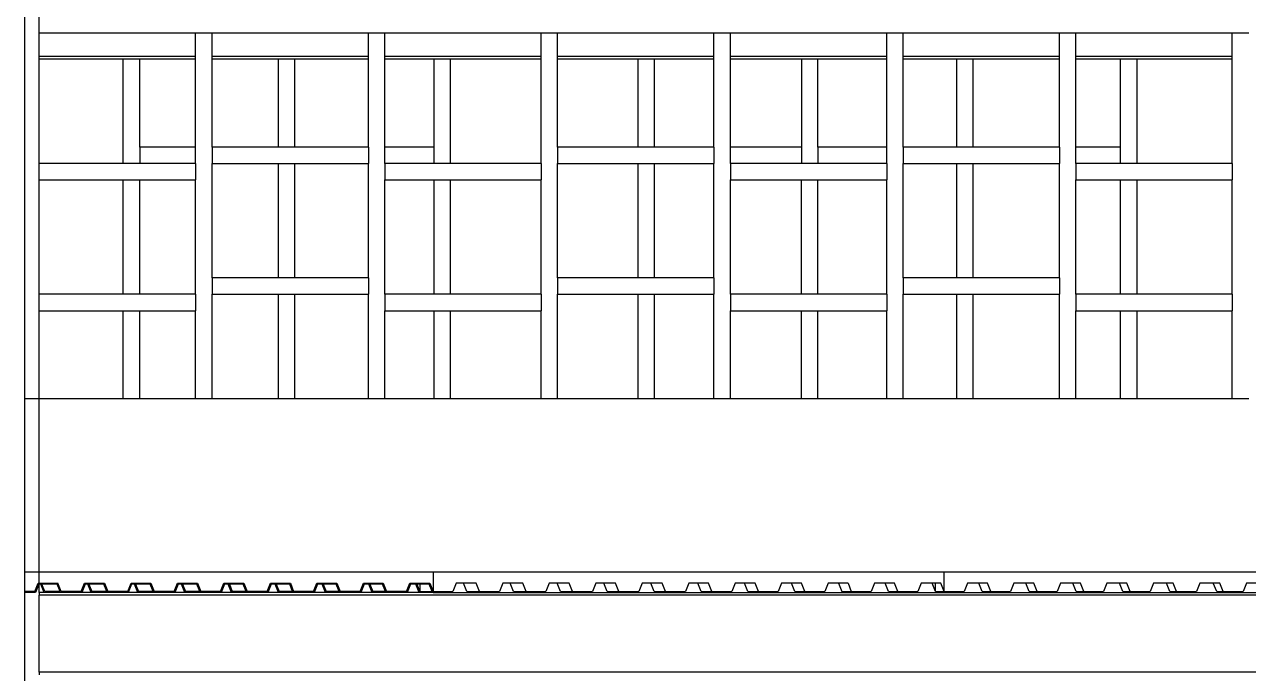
# Model space of a CAD drawing. Extents: x -60 to 60, y -13 to 16.
# Drawn here: x -12.43 to -5, y 5.35 to 9.29 of the extents above; entities that cross this region are included whole.
import ezdxf

# ---------------------------------------------------------------- set-up
doc = ezdxf.new("R2010")
doc.units = 0
doc.layers.get('0').update_dxf_attribs({"linetype": 'CONTINUOUS'})

msp = doc.modelspace()

# ---------------------------------------------------------------- linework, layer by layer
for p, q in [((-12.4336, 11.905), (-12.4336, 7.0164)), ((-12.3436, 9.2407), (-12.3436, 9.3407)), ((-12.3436, 9.0967), (-12.3436, 9.2407)), ((-12.3436, 9.2407), (-11.3936, 9.2407)), ((-11.3936, 9.2407), (-11.2936, 9.2407)), ((-11.3936, 9.0967), (-11.3936, 9.2407)), ((-11.2936, 9.0967), (-11.2936, 9.2407)), ((-11.2936, 9.2407), (-10.3436, 9.2407)), ((-10.3436, 9.2407), (-10.2436, 9.2407)), ((-10.3436, 9.0967), (-10.3436, 9.2407)), ((-10.2436, 9.0967), (-10.2436, 9.2407)), ((-10.2436, 9.2407), (-9.2936, 9.2407)), ((-9.2936, 9.2407), (-9.1936, 9.2407)), ((-9.2936, 9.0967), (-9.2936, 9.2407)), ((-9.1936, 9.0967), (-9.1936, 9.2407)), ((-9.1936, 9.2407), (-8.2436, 9.2407)), ((-8.2436, 9.2407), (-8.1436, 9.2407)), ((-8.2436, 9.0967), (-8.2436, 9.2407)), ((-8.1436, 9.0967), (-8.1436, 9.2407)), ((-8.1436, 9.2407), (-7.1936, 9.2407)), ((-7.1936, 9.2407), (-7.0936, 9.2407)), ((-7.1936, 9.0967), (-7.1936, 9.2407)), ((-7.0936, 9.0967), (-7.0936, 9.2407)), ((-7.0936, 9.2407), (-6.1436, 9.2407)), ((-6.1436, 9.2407), (-6.0436, 9.2407)), ((-6.1436, 9.0967), (-6.1436, 9.2407)), ((-6.0436, 9.0967), (-6.0436, 9.2407)), ((-6.0436, 9.2407), (-5.0936, 9.2407)), ((-5.0936, 9.2407), (-4.9936, 9.2407)), ((-5.0936, 9.0967), (-5.0936, 9.2407)), ((-11.3936, 9.0967), (-12.3436, 9.0967)), ((-12.3436, 9.0807), (-12.3436, 9.0967)), ((-12.3436, 8.4464), (-12.3436, 9.0807)), ((-11.8329, 9.0807), (-12.3436, 9.0807)), ((-11.8329, 8.4464), (-11.8329, 9.0807)), ((-11.7336, 9.0807), (-11.8329, 9.0807)), ((-11.7336, 8.5464), (-11.7336, 9.0807)), ((-11.3936, 9.0807), (-11.7336, 9.0807)), ((-11.3936, 9.0807), (-11.3936, 9.0967)), ((-11.3936, 8.5464), (-11.3936, 9.0807)), ((-10.3436, 9.0967), (-11.2936, 9.0967)), ((-11.2936, 9.0807), (-11.2936, 9.0967)), ((-10.8894, 9.0807), (-11.2936, 9.0807)), ((-11.2936, 8.5464), (-11.2936, 9.0807)), ((-10.8894, 8.5464), (-10.8894, 9.0807)), ((-10.79, 9.0807), (-10.8894, 9.0807)), ((-10.79, 8.5464), (-10.79, 9.0807)), ((-10.3436, 9.0807), (-10.79, 9.0807)), ((-10.3436, 9.0807), (-10.3436, 9.0967)), ((-10.3436, 8.5464), (-10.3436, 9.0807)), ((-9.2936, 9.0967), (-10.2436, 9.0967)), ((-10.2436, 9.0807), (-10.2436, 9.0967)), ((-9.9458, 9.0807), (-10.2436, 9.0807)), ((-10.2436, 8.5464), (-10.2436, 9.0807)), ((-9.9458, 9.0807), (-9.9458, 8.5464)), ((-9.8465, 9.0807), (-9.9458, 9.0807)), ((-9.8465, 9.0807), (-9.8465, 8.4464)), ((-9.2936, 9.0807), (-9.8465, 9.0807)), ((-9.2936, 9.0807), (-9.2936, 9.0967)), ((-9.2936, 8.4464), (-9.2936, 9.0807)), ((-8.2436, 9.0967), (-9.1936, 9.0967)), ((-9.1936, 9.0807), (-9.1936, 9.0967)), ((-8.7042, 9.0807), (-9.1936, 9.0807)), ((-9.1936, 8.5464), (-9.1936, 9.0807)), ((-8.7042, 8.5464), (-8.7042, 9.0807)), ((-8.6049, 9.0807), (-8.7042, 9.0807)), ((-8.6049, 8.5464), (-8.6049, 9.0807)), ((-8.2436, 9.0807), (-8.6049, 9.0807)), ((-8.2436, 9.0807), (-8.2436, 9.0967)), ((-8.2436, 8.5464), (-8.2436, 9.0807)), ((-7.1936, 9.0967), (-8.1436, 9.0967)), ((-8.1436, 9.0807), (-8.1436, 9.0967)), ((-7.711, 9.0807), (-8.1436, 9.0807)), ((-8.1436, 8.5464), (-8.1436, 9.0807)), ((-7.711, 9.0807), (-7.711, 8.5464)), ((-7.6117, 9.0807), (-7.711, 9.0807)), ((-7.6117, 8.5464), (-7.6117, 9.0807)), ((-7.1936, 9.0807), (-7.6117, 9.0807)), ((-7.1936, 9.0807), (-7.1936, 9.0967)), ((-7.1936, 8.5464), (-7.1936, 9.0807)), ((-6.1436, 9.0967), (-7.0936, 9.0967)), ((-7.0936, 9.0807), (-7.0936, 9.0967)), ((-6.7674, 9.0807), (-7.0936, 9.0807)), ((-7.0936, 8.5464), (-7.0936, 9.0807)), ((-6.7674, 8.5464), (-6.7674, 9.0807)), ((-6.6681, 9.0807), (-6.7674, 9.0807)), ((-6.6681, 8.5464), (-6.6681, 9.0807)), ((-6.1436, 9.0807), (-6.6681, 9.0807)), ((-6.1436, 9.0807), (-6.1436, 9.0967)), ((-6.1436, 8.5464), (-6.1436, 9.0807)), ((-5.0936, 9.0967), (-6.0436, 9.0967)), ((-6.0436, 9.0807), (-6.0436, 9.0967)), ((-5.7742, 9.0807), (-6.0436, 9.0807)), ((-6.0436, 8.5464), (-6.0436, 9.0807)), ((-5.7742, 9.0807), (-5.7742, 8.5464)), ((-5.6748, 9.0807), (-5.7742, 9.0807)), ((-5.6748, 9.0807), (-5.6748, 8.4464)), ((-5.0936, 9.0807), (-5.6748, 9.0807)), ((-5.0936, 9.0807), (-5.0936, 9.0967)), ((-5.0936, 8.4464), (-5.0936, 9.0807)), ((-11.3936, 8.5464), (-11.7336, 8.5464)), ((-11.7336, 8.5464), (-11.7336, 8.4464)), ((-11.3936, 8.4464), (-11.3936, 8.5464)), ((-11.2936, 8.5464), (-11.2936, 8.4464)), ((-10.8894, 8.5464), (-11.2936, 8.5464)), ((-10.79, 8.5464), (-10.8894, 8.5464)), ((-10.3436, 8.5464), (-10.79, 8.5464)), ((-10.3436, 8.5464), (-10.3436, 8.4464)), ((-9.9458, 8.5464), (-10.2436, 8.5464)), ((-10.2436, 8.4464), (-10.2436, 8.5464)), ((-9.9458, 8.5464), (-9.9458, 8.4464)), ((-9.1936, 8.5464), (-9.1936, 8.4464)), ((-8.7042, 8.5464), (-9.1936, 8.5464)), ((-8.6049, 8.5464), (-8.7042, 8.5464)), ((-8.2436, 8.5464), (-8.6049, 8.5464)), ((-8.2436, 8.5464), (-8.2436, 8.4464)), ((-7.711, 8.5464), (-8.1436, 8.5464)), ((-8.1436, 8.4464), (-8.1436, 8.5464)), ((-7.711, 8.5464), (-7.711, 8.4464)), ((-7.1936, 8.5464), (-7.6117, 8.5464)), ((-7.6117, 8.5464), (-7.6117, 8.4464)), ((-7.1936, 8.4464), (-7.1936, 8.5464)), ((-7.0936, 8.5464), (-7.0936, 8.4464)), ((-6.7674, 8.5464), (-7.0936, 8.5464)), ((-6.6681, 8.5464), (-6.7674, 8.5464)), ((-6.1436, 8.5464), (-6.6681, 8.5464)), ((-6.1436, 8.5464), (-6.1436, 8.4464)), ((-5.7742, 8.5464), (-6.0436, 8.5464)), ((-6.0436, 8.4464), (-6.0436, 8.5464)), ((-5.7742, 8.5464), (-5.7742, 8.4464)), ((-11.8329, 8.4464), (-12.3436, 8.4464)), ((-12.3436, 8.3464), (-12.3436, 8.4464)), ((-11.7336, 8.4464), (-11.8329, 8.4464)), ((-11.3936, 8.4464), (-11.7336, 8.4464)), ((-11.3936, 8.4464), (-11.3936, 8.3464)), ((-11.2936, 7.7521), (-11.2936, 8.4464)), ((-11.2936, 8.4464), (-10.8894, 8.4464)), ((-10.8894, 7.7521), (-10.8894, 8.4464)), ((-10.8894, 8.4464), (-10.79, 8.4464)), ((-10.79, 7.7521), (-10.79, 8.4464)), ((-10.79, 8.4464), (-10.3436, 8.4464)), ((-10.3436, 7.7521), (-10.3436, 8.4464)), ((-10.2436, 8.4464), (-10.2436, 8.3464)), ((-9.9458, 8.4464), (-10.2436, 8.4464)), ((-9.8465, 8.4464), (-9.9458, 8.4464)), ((-9.2936, 8.4464), (-9.8465, 8.4464)), ((-9.2936, 8.4464), (-9.2936, 8.3464)), ((-9.1936, 7.7521), (-9.1936, 8.4464)), ((-9.1936, 8.4464), (-8.7042, 8.4464)), ((-8.7042, 7.7521), (-8.7042, 8.4464)), ((-8.7042, 8.4464), (-8.6049, 8.4464)), ((-8.6049, 7.7521), (-8.6049, 8.4464)), ((-8.6049, 8.4464), (-8.2436, 8.4464)), ((-8.2436, 7.7521), (-8.2436, 8.4464)), ((-8.1436, 8.4464), (-8.1436, 8.3464)), ((-7.711, 8.4464), (-8.1436, 8.4464)), ((-7.6117, 8.4464), (-7.711, 8.4464)), ((-7.1936, 8.4464), (-7.6117, 8.4464)), ((-7.1936, 8.4464), (-7.1936, 8.3464)), ((-7.0936, 7.7521), (-7.0936, 8.4464)), ((-7.0936, 8.4464), (-6.7674, 8.4464)), ((-6.7674, 7.7521), (-6.7674, 8.4464)), ((-6.7674, 8.4464), (-6.6681, 8.4464)), ((-6.6681, 7.7521), (-6.6681, 8.4464)), ((-6.6681, 8.4464), (-6.1436, 8.4464)), ((-6.1436, 7.7521), (-6.1436, 8.4464)), ((-6.0436, 8.4464), (-6.0436, 8.3464)), ((-5.7742, 8.4464), (-6.0436, 8.4464)), ((-5.6748, 8.4464), (-5.7742, 8.4464)), ((-5.0936, 8.4464), (-5.6748, 8.4464)), ((-5.0936, 8.4464), (-5.0936, 8.3464)), ((-12.3436, 7.6521), (-12.3436, 8.3464)), ((-12.3436, 8.3464), (-11.8329, 8.3464)), ((-11.8329, 7.6521), (-11.8329, 8.3464)), ((-11.8329, 8.3464), (-11.7336, 8.3464)), ((-11.7336, 7.6521), (-11.7336, 8.3464)), ((-11.7336, 8.3464), (-11.3936, 8.3464)), ((-11.3936, 7.6521), (-11.3936, 8.3464)), ((-10.2436, 7.6521), (-10.2436, 8.3464)), ((-10.2436, 8.3464), (-9.9458, 8.3464)), ((-9.9458, 8.3464), (-9.9458, 7.6521)), ((-9.9458, 8.3464), (-9.8465, 8.3464)), ((-9.8465, 8.3464), (-9.8465, 7.6521)), ((-9.8465, 8.3464), (-9.2936, 8.3464)), ((-9.2936, 7.6521), (-9.2936, 8.3464)), ((-8.1436, 7.6521), (-8.1436, 8.3464)), ((-8.1436, 8.3464), (-7.711, 8.3464)), ((-7.711, 7.6521), (-7.711, 8.3464)), ((-7.711, 8.3464), (-7.6117, 8.3464)), ((-7.6117, 7.6521), (-7.6117, 8.3464)), ((-7.6117, 8.3464), (-7.1936, 8.3464)), ((-7.1936, 7.6521), (-7.1936, 8.3464)), ((-6.0436, 7.6521), (-6.0436, 8.3464)), ((-6.0436, 8.3464), (-5.7742, 8.3464)), ((-5.7742, 8.3464), (-5.7742, 7.6521)), ((-5.7742, 8.3464), (-5.6748, 8.3464)), ((-5.6748, 8.3464), (-5.6748, 7.6521)), ((-5.6748, 8.3464), (-5.0936, 8.3464)), ((-5.0936, 7.6521), (-5.0936, 8.3464)), ((-11.2936, 7.7521), (-11.2936, 7.6521)), ((-10.8894, 7.7521), (-11.2936, 7.7521)), ((-10.79, 7.7521), (-10.8894, 7.7521)), ((-10.3436, 7.7521), (-10.79, 7.7521)), ((-10.3436, 7.7521), (-10.3436, 7.6521)), ((-9.1936, 7.7521), (-9.1936, 7.6521)), ((-8.7042, 7.7521), (-9.1936, 7.7521)), ((-8.6049, 7.7521), (-8.7042, 7.7521)), ((-8.2436, 7.7521), (-8.6049, 7.7521)), ((-8.2436, 7.7521), (-8.2436, 7.6521)), ((-7.0936, 7.7521), (-7.0936, 7.6521)), ((-6.7674, 7.7521), (-7.0936, 7.7521)), ((-6.6681, 7.7521), (-6.7674, 7.7521)), ((-6.1436, 7.7521), (-6.6681, 7.7521)), ((-6.1436, 7.7521), (-6.1436, 7.6521)), ((-11.8329, 7.6521), (-12.3436, 7.6521)), ((-12.3436, 7.5521), (-12.3436, 7.6521)), ((-11.7336, 7.6521), (-11.8329, 7.6521)), ((-11.3936, 7.6521), (-11.7336, 7.6521)), ((-11.3936, 7.6521), (-11.3936, 7.5521)), ((-11.2936, 7.0164), (-11.2936, 7.6521)), ((-11.2936, 7.6521), (-10.8894, 7.6521)), ((-10.8894, 7.0164), (-10.8894, 7.6521)), ((-10.8894, 7.6521), (-10.79, 7.6521)), ((-10.79, 7.0164), (-10.79, 7.6521)), ((-10.79, 7.6521), (-10.3436, 7.6521)), ((-10.3436, 7.0164), (-10.3436, 7.6521)), ((-10.2436, 7.6521), (-10.2436, 7.5521)), ((-9.9458, 7.6521), (-10.2436, 7.6521)), ((-9.8465, 7.6521), (-9.9458, 7.6521)), ((-9.2936, 7.6521), (-9.8465, 7.6521)), ((-9.2936, 7.6521), (-9.2936, 7.5521)), ((-9.1936, 7.0164), (-9.1936, 7.6521)), ((-9.1936, 7.6521), (-8.7042, 7.6521)), ((-8.7042, 7.0164), (-8.7042, 7.6521)), ((-8.7042, 7.6521), (-8.6049, 7.6521)), ((-8.6049, 7.0164), (-8.6049, 7.6521)), ((-8.6049, 7.6521), (-8.2436, 7.6521)), ((-8.2436, 7.0164), (-8.2436, 7.6521)), ((-8.1436, 7.6521), (-8.1436, 7.5521)), ((-7.711, 7.6521), (-8.1436, 7.6521)), ((-7.6117, 7.6521), (-7.711, 7.6521)), ((-7.1936, 7.6521), (-7.6117, 7.6521)), ((-7.1936, 7.6521), (-7.1936, 7.5521)), ((-7.0936, 7.0164), (-7.0936, 7.6521)), ((-7.0936, 7.6521), (-6.7674, 7.6521)), ((-6.7674, 7.0164), (-6.7674, 7.6521)), ((-6.7674, 7.6521), (-6.6681, 7.6521)), ((-6.6681, 7.0164), (-6.6681, 7.6521)), ((-6.6681, 7.6521), (-6.1436, 7.6521)), ((-6.1436, 7.0164), (-6.1436, 7.6521)), ((-6.0436, 7.6521), (-6.0436, 7.5521)), ((-5.7742, 7.6521), (-6.0436, 7.6521)), ((-5.6748, 7.6521), (-5.7742, 7.6521)), ((-5.0936, 7.6521), (-5.6748, 7.6521)), ((-5.0936, 7.6521), (-5.0936, 7.5521)), ((-12.3436, 7.0164), (-12.3436, 7.5521)), ((-12.3436, 7.5521), (-11.8329, 7.5521)), ((-11.8329, 7.0164), (-11.8329, 7.5521)), ((-11.8329, 7.5521), (-11.7336, 7.5521)), ((-11.7336, 7.0164), (-11.7336, 7.5521)), ((-11.7336, 7.5521), (-11.3936, 7.5521)), ((-11.3936, 7.0164), (-11.3936, 7.5521)), ((-10.2436, 7.0164), (-10.2436, 7.5521)), ((-10.2436, 7.5521), (-9.9458, 7.5521)), ((-9.9458, 7.5521), (-9.9458, 7.0164)), ((-9.9458, 7.5521), (-9.8465, 7.5521)), ((-9.8465, 7.5521), (-9.8465, 7.0164)), ((-9.8465, 7.5521), (-9.2936, 7.5521)), ((-9.2936, 7.0164), (-9.2936, 7.5521)), ((-8.1436, 7.0164), (-8.1436, 7.5521)), ((-8.1436, 7.5521), (-7.711, 7.5521)), ((-7.711, 7.0164), (-7.711, 7.5521)), ((-7.711, 7.5521), (-7.6117, 7.5521)), ((-7.6117, 7.0164), (-7.6117, 7.5521)), ((-7.6117, 7.5521), (-7.1936, 7.5521)), ((-7.1936, 7.0164), (-7.1936, 7.5521)), ((-6.0436, 7.0164), (-6.0436, 7.5521)), ((-6.0436, 7.5521), (-5.7742, 7.5521)), ((-5.7742, 7.5521), (-5.7742, 7.0164)), ((-5.7742, 7.5521), (-5.6748, 7.5521)), ((-5.6748, 7.5521), (-5.6748, 7.0164)), ((-5.6748, 7.5521), (-5.0936, 7.5521)), ((-5.0936, 7.0164), (-5.0936, 7.5521)), ((-12.3436, 7.0164), (-12.4336, 7.0164)), ((-12.4336, 7.0164), (-12.4336, 5.9664)), ((-11.8329, 7.0164), (-12.3436, 7.0164)), ((-12.3436, 5.9664), (-12.3436, 7.0164)), ((-11.7336, 7.0164), (-11.8329, 7.0164)), ((-11.3936, 7.0164), (-11.7336, 7.0164)), ((-11.2936, 7.0164), (-11.3936, 7.0164)), ((-10.8894, 7.0164), (-11.2936, 7.0164)), ((-10.79, 7.0164), (-10.8894, 7.0164)), ((-10.3436, 7.0164), (-10.79, 7.0164)), ((-10.2436, 7.0164), (-10.3436, 7.0164)), ((-9.9458, 7.0164), (-10.2436, 7.0164)), ((-9.8465, 7.0164), (-9.9458, 7.0164)), ((-9.2936, 7.0164), (-9.8465, 7.0164)), ((-9.1936, 7.0164), (-9.2936, 7.0164)), ((-8.7042, 7.0164), (-9.1936, 7.0164)), ((-8.6049, 7.0164), (-8.7042, 7.0164)), ((-8.2436, 7.0164), (-8.6049, 7.0164)), ((-8.1436, 7.0164), (-8.2436, 7.0164)), ((-7.711, 7.0164), (-8.1436, 7.0164)), ((-7.6117, 7.0164), (-7.711, 7.0164)), ((-7.1936, 7.0164), (-7.6117, 7.0164)), ((-7.0936, 7.0164), (-7.1936, 7.0164)), ((-6.7674, 7.0164), (-7.0936, 7.0164)), ((-6.6681, 7.0164), (-6.7674, 7.0164)), ((-6.1436, 7.0164), (-6.6681, 7.0164)), ((-6.0436, 7.0164), (-6.1436, 7.0164)), ((-5.7742, 7.0164), (-6.0436, 7.0164)), ((-5.6748, 7.0164), (-5.7742, 7.0164)), ((-5.0936, 7.0164), (-5.6748, 7.0164)), ((-4.9936, 7.0164), (-5.0936, 7.0164)), ((-12.4336, 5.9664), (-12.3436, 5.9664)), ((-12.4336, 5.9664), (-12.4336, 5.8464)), ((-12.3436, 5.9664), (-9.9506, 5.9664)), ((-12.3436, 5.8964), (-12.3436, 5.9664)), ((-9.9506, 5.9664), (-6.844, 5.9664)), ((-9.9506, 5.9664), (-9.9506, 5.8464)), ((-9.9506, 5.9664), (-9.9506, 5.8464)), ((-6.844, 5.8464), (-6.844, 5.9664)), ((-6.844, 5.9664), (-3.7375, 5.9664)), ((-12.3713, 5.8464), (-12.3511, 5.8964)), ((-12.3472, 5.8907), (-12.3674, 5.8407)), ((-12.3511, 5.8964), (-12.3436, 5.8964)), ((-12.3436, 5.8907), (-12.3472, 5.8907)), ((-12.3436, 5.8964), (-12.2301, 5.8964)), ((-12.3436, 5.8907), (-12.3436, 5.8964)), ((-12.3436, 5.8407), (-12.3436, 5.8907)), ((-12.3344, 5.8907), (-12.3436, 5.8907)), ((-12.314, 5.8407), (-12.3344, 5.8907)), ((-12.3281, 5.8907), (-12.3344, 5.8907)), ((-12.3101, 5.8464), (-12.3281, 5.8907)), ((-12.234, 5.8907), (-12.3281, 5.8907)), ((-12.2161, 5.8464), (-12.234, 5.8907)), ((-12.2099, 5.8464), (-12.2301, 5.8964)), ((-12.0889, 5.8464), (-12.0687, 5.8964)), ((-12.0648, 5.8907), (-12.085, 5.8407)), ((-12.0687, 5.8964), (-11.9477, 5.8964)), ((-12.0495, 5.8907), (-12.0648, 5.8907)), ((-12.0292, 5.8407), (-12.0495, 5.8907)), ((-12.0432, 5.8907), (-12.0495, 5.8907)), ((-12.0432, 5.8907), (-12.0252, 5.8464)), ((-11.9516, 5.8907), (-12.0432, 5.8907)), ((-11.9337, 5.8464), (-11.9516, 5.8907)), ((-11.9477, 5.8964), (-11.9275, 5.8464)), ((-11.8065, 5.8464), (-11.7863, 5.8964)), ((-11.7824, 5.8907), (-11.8026, 5.8407)), ((-11.7863, 5.8964), (-11.6653, 5.8964)), ((-11.7646, 5.8907), (-11.7824, 5.8907)), ((-11.7443, 5.8407), (-11.7646, 5.8907)), ((-11.7584, 5.8907), (-11.7646, 5.8907)), ((-11.7584, 5.8907), (-11.7404, 5.8464)), ((-11.6692, 5.8907), (-11.7584, 5.8907)), ((-11.6513, 5.8464), (-11.6692, 5.8907)), ((-11.6653, 5.8964), (-11.6451, 5.8464)), ((-11.524, 5.8464), (-11.5039, 5.8964)), ((-11.5, 5.8907), (-11.5201, 5.8407)), ((-11.5039, 5.8964), (-11.3828, 5.8964)), ((-11.4798, 5.8907), (-11.5, 5.8907)), ((-11.4594, 5.8407), (-11.4798, 5.8907)), ((-11.4735, 5.8907), (-11.4798, 5.8907)), ((-11.4735, 5.8907), (-11.4555, 5.8464)), ((-11.3868, 5.8907), (-11.4735, 5.8907)), ((-11.3689, 5.8464), (-11.3868, 5.8907)), ((-11.3828, 5.8964), (-11.3627, 5.8464)), ((-11.2416, 5.8464), (-11.2215, 5.8964)), ((-11.2176, 5.8907), (-11.2377, 5.8407)), ((-11.2215, 5.8964), (-11.1004, 5.8964)), ((-11.1949, 5.8907), (-11.2176, 5.8907)), ((-11.1746, 5.8407), (-11.1949, 5.8907)), ((-11.1887, 5.8907), (-11.1949, 5.8907)), ((-11.1887, 5.8907), (-11.1706, 5.8464)), ((-11.1043, 5.8907), (-11.1887, 5.8907)), ((-11.0865, 5.8464), (-11.1043, 5.8907)), ((-11.1004, 5.8964), (-11.0803, 5.8464)), ((-10.9592, 5.8464), (-10.939, 5.8964)), ((-10.9351, 5.8907), (-10.9553, 5.8407)), ((-10.939, 5.8964), (-10.818, 5.8964)), ((-10.9101, 5.8907), (-10.9351, 5.8907)), ((-10.8897, 5.8407), (-10.9101, 5.8907)), ((-10.9038, 5.8907), (-10.9101, 5.8907)), ((-10.9038, 5.8907), (-10.8858, 5.8464)), ((-10.8219, 5.8907), (-10.9038, 5.8907)), ((-10.8041, 5.8464), (-10.8219, 5.8907)), ((-10.818, 5.8964), (-10.7978, 5.8464)), ((-10.6768, 5.8464), (-10.6566, 5.8964)), ((-10.6527, 5.8907), (-10.6729, 5.8407)), ((-10.6566, 5.8964), (-10.5356, 5.8964)), ((-10.6252, 5.8907), (-10.6527, 5.8907)), ((-10.6049, 5.8407), (-10.6252, 5.8907)), ((-10.6189, 5.8907), (-10.6252, 5.8907)), ((-10.6189, 5.8907), (-10.6009, 5.8464)), ((-10.5395, 5.8907), (-10.6189, 5.8907)), ((-10.5216, 5.8464), (-10.5395, 5.8907)), ((-10.5356, 5.8964), (-10.5154, 5.8464)), ((-10.3944, 5.8464), (-10.3742, 5.8964)), ((-10.3703, 5.8907), (-10.3905, 5.8407)), ((-10.3742, 5.8964), (-10.2532, 5.8964)), ((-10.3404, 5.8907), (-10.3703, 5.8907)), ((-10.32, 5.8407), (-10.3404, 5.8907)), ((-10.3341, 5.8907), (-10.3404, 5.8907)), ((-10.3341, 5.8907), (-10.3161, 5.8464)), ((-10.2571, 5.8907), (-10.3341, 5.8907)), ((-10.2392, 5.8464), (-10.2571, 5.8907)), ((-10.2532, 5.8964), (-10.233, 5.8464)), ((-10.112, 5.8464), (-10.0918, 5.8964)), ((-10.0879, 5.8907), (-10.1081, 5.8407)), ((-10.0918, 5.8964), (-9.9708, 5.8964)), ((-10.0555, 5.8907), (-10.0879, 5.8907)), ((-10.0352, 5.8407), (-10.0555, 5.8907)), ((-10.0492, 5.8907), (-10.0555, 5.8907)), ((-10.0492, 5.8907), (-10.0312, 5.8464)), ((-10.0312, 5.8907), (-10.0492, 5.8907)), ((-10.0312, 5.8907), (-10.0312, 5.8464)), ((-9.9747, 5.8907), (-10.0312, 5.8907)), ((-10.0312, 5.8907), (-10.0312, 5.8464)), ((-9.9568, 5.8464), (-9.9747, 5.8907)), ((-9.9708, 5.8964), (-9.9506, 5.8464)), ((-9.8094, 5.8964), (-9.8296, 5.8464)), ((-9.7667, 5.8964), (-9.8094, 5.8964)), ((-9.7464, 5.8464), (-9.7667, 5.8964)), ((-9.6884, 5.8964), (-9.7667, 5.8964)), ((-9.6682, 5.8464), (-9.6884, 5.8964)), ((-9.527, 5.8964), (-9.5472, 5.8464)), ((-9.4818, 5.8964), (-9.527, 5.8964)), ((-9.4615, 5.8464), (-9.4818, 5.8964)), ((-9.4059, 5.8964), (-9.4818, 5.8964)), ((-9.3858, 5.8464), (-9.4059, 5.8964)), ((-9.2446, 5.8964), (-9.2647, 5.8464)), ((-9.197, 5.8964), (-9.2446, 5.8964)), ((-9.1766, 5.8464), (-9.197, 5.8964)), ((-9.1235, 5.8964), (-9.197, 5.8964)), ((-9.1034, 5.8464), (-9.1235, 5.8964)), ((-8.9622, 5.8964), (-8.9823, 5.8464)), ((-8.9121, 5.8964), (-8.9622, 5.8964)), ((-8.8918, 5.8464), (-8.9121, 5.8964)), ((-8.8411, 5.8964), (-8.9121, 5.8964)), ((-8.8209, 5.8464), (-8.8411, 5.8964)), ((-8.6797, 5.8964), (-8.6999, 5.8464)), ((-8.6273, 5.8964), (-8.6797, 5.8964)), ((-8.6069, 5.8464), (-8.6273, 5.8964)), ((-8.5587, 5.8964), (-8.6273, 5.8964)), ((-8.5385, 5.8464), (-8.5587, 5.8964)), ((-8.3973, 5.8964), (-8.4175, 5.8464)), ((-8.3424, 5.8964), (-8.3973, 5.8964)), ((-8.3221, 5.8464), (-8.3424, 5.8964)), ((-8.2763, 5.8964), (-8.3424, 5.8964)), ((-8.2561, 5.8464), (-8.2763, 5.8964)), ((-8.1149, 5.8964), (-8.1351, 5.8464)), ((-8.0576, 5.8964), (-8.1149, 5.8964)), ((-8.0372, 5.8464), (-8.0576, 5.8964)), ((-7.9939, 5.8964), (-8.0576, 5.8964)), ((-7.9737, 5.8464), (-7.9939, 5.8964)), ((-7.8325, 5.8964), (-7.8527, 5.8464)), ((-7.7727, 5.8964), (-7.8325, 5.8964)), ((-7.7524, 5.8464), (-7.7727, 5.8964)), ((-7.7115, 5.8964), (-7.7727, 5.8964)), ((-7.6913, 5.8464), (-7.7115, 5.8964)), ((-7.5501, 5.8964), (-7.5703, 5.8464)), ((-7.4878, 5.8964), (-7.5501, 5.8964)), ((-7.4878, 5.8964), (-7.4675, 5.8464)), ((-7.429, 5.8964), (-7.4878, 5.8964)), ((-7.429, 5.8964), (-7.4089, 5.8464)), ((-7.2677, 5.8964), (-7.2878, 5.8464)), ((-7.203, 5.8964), (-7.2677, 5.8964)), ((-7.1826, 5.8464), (-7.203, 5.8964)), ((-7.1466, 5.8964), (-7.203, 5.8964)), ((-7.1265, 5.8464), (-7.1466, 5.8964)), ((-6.9853, 5.8964), (-7.0054, 5.8464)), ((-6.9181, 5.8964), (-6.9853, 5.8964)), ((-6.8978, 5.8464), (-6.9181, 5.8964)), ((-6.8978, 5.8964), (-6.9181, 5.8964)), ((-6.8978, 5.8464), (-6.8978, 5.8964)), ((-6.8642, 5.8964), (-6.8978, 5.8964)), ((-6.844, 5.8464), (-6.8642, 5.8964)), ((-6.7028, 5.8964), (-6.723, 5.8464)), ((-6.6333, 5.8964), (-6.7028, 5.8964)), ((-6.6129, 5.8464), (-6.6333, 5.8964)), ((-6.5818, 5.8964), (-6.6333, 5.8964)), ((-6.5616, 5.8464), (-6.5818, 5.8964)), ((-6.4204, 5.8964), (-6.4406, 5.8464)), ((-6.3484, 5.8964), (-6.4204, 5.8964)), ((-6.3281, 5.8464), (-6.3484, 5.8964)), ((-6.2994, 5.8964), (-6.3484, 5.8964)), ((-6.2792, 5.8464), (-6.2994, 5.8964)), ((-6.138, 5.8964), (-6.1582, 5.8464)), ((-6.0636, 5.8964), (-6.138, 5.8964)), ((-6.0432, 5.8464), (-6.0636, 5.8964)), ((-6.017, 5.8964), (-6.0636, 5.8964)), ((-5.9968, 5.8464), (-6.017, 5.8964)), ((-5.8556, 5.8964), (-5.8758, 5.8464)), ((-5.7787, 5.8964), (-5.8556, 5.8964)), ((-5.7584, 5.8464), (-5.7787, 5.8964)), ((-5.7346, 5.8964), (-5.7787, 5.8964)), ((-5.7144, 5.8464), (-5.7346, 5.8964)), ((-5.5732, 5.8964), (-5.5934, 5.8464)), ((-5.4939, 5.8964), (-5.5732, 5.8964)), ((-5.4735, 5.8464), (-5.4939, 5.8964)), ((-5.4522, 5.8964), (-5.4939, 5.8964)), ((-5.432, 5.8464), (-5.4522, 5.8964)), ((-5.2908, 5.8964), (-5.3109, 5.8464)), ((-5.209, 5.8964), (-5.2908, 5.8964)), ((-5.1886, 5.8464), (-5.209, 5.8964)), ((-5.1697, 5.8964), (-5.209, 5.8964)), ((-5.1496, 5.8464), (-5.1697, 5.8964)), ((-5.0084, 5.8964), (-5.0285, 5.8464)), ((-4.9241, 5.8964), (-5.0084, 5.8964)), ((-12.3713, 5.8464), (-12.4336, 5.8464)), ((-12.4336, 5.8464), (-12.4336, 5.8407)), ((-12.3674, 5.8407), (-12.4336, 5.8407)), ((-12.4336, 5.8407), (-12.4336, 4.7886)), ((-12.3436, 5.8407), (-12.3436, 5.8247)), ((-12.314, 5.8407), (-12.3436, 5.8407)), ((2.3564, 5.8247), (-12.3436, 5.8247)), ((-12.3436, 5.3567), (-12.3436, 5.8247)), ((-12.2138, 5.8407), (-12.314, 5.8407)), ((-12.2161, 5.8464), (-12.3101, 5.8464)), ((-12.2138, 5.8407), (-12.2161, 5.8464)), ((-12.085, 5.8407), (-12.2138, 5.8407)), ((-12.0889, 5.8464), (-12.2099, 5.8464)), ((-12.0292, 5.8407), (-12.085, 5.8407)), ((-11.9314, 5.8407), (-12.0292, 5.8407)), ((-11.9337, 5.8464), (-12.0252, 5.8464)), ((-11.9314, 5.8407), (-11.9337, 5.8464)), ((-11.8026, 5.8407), (-11.9314, 5.8407)), ((-11.8065, 5.8464), (-11.9275, 5.8464)), ((-11.7443, 5.8407), (-11.8026, 5.8407)), ((-11.649, 5.8407), (-11.7443, 5.8407)), ((-11.6513, 5.8464), (-11.7404, 5.8464)), ((-11.649, 5.8407), (-11.6513, 5.8464)), ((-11.5201, 5.8407), (-11.649, 5.8407)), ((-11.524, 5.8464), (-11.6451, 5.8464)), ((-11.4594, 5.8407), (-11.5201, 5.8407)), ((-11.3666, 5.8407), (-11.4594, 5.8407)), ((-11.3689, 5.8464), (-11.4555, 5.8464)), ((-11.3666, 5.8407), (-11.3689, 5.8464)), ((-11.2377, 5.8407), (-11.3666, 5.8407)), ((-11.2416, 5.8464), (-11.3627, 5.8464)), ((-11.1746, 5.8407), (-11.2377, 5.8407)), ((-11.0842, 5.8407), (-11.1746, 5.8407)), ((-11.0865, 5.8464), (-11.1706, 5.8464)), ((-11.0842, 5.8407), (-11.0865, 5.8464)), ((-10.9553, 5.8407), (-11.0842, 5.8407)), ((-10.9592, 5.8464), (-11.0803, 5.8464)), ((-10.8897, 5.8407), (-10.9553, 5.8407)), ((-10.8018, 5.8407), (-10.8897, 5.8407)), ((-10.8041, 5.8464), (-10.8858, 5.8464)), ((-10.8018, 5.8407), (-10.8041, 5.8464)), ((-10.6729, 5.8407), (-10.8018, 5.8407)), ((-10.6768, 5.8464), (-10.7978, 5.8464)), ((-10.6049, 5.8407), (-10.6729, 5.8407)), ((-10.5193, 5.8407), (-10.6049, 5.8407)), ((-10.5216, 5.8464), (-10.6009, 5.8464)), ((-10.5193, 5.8407), (-10.5216, 5.8464)), ((-10.3905, 5.8407), (-10.5193, 5.8407)), ((-10.3944, 5.8464), (-10.5154, 5.8464)), ((-10.32, 5.8407), (-10.3905, 5.8407)), ((-10.2369, 5.8407), (-10.32, 5.8407)), ((-10.2392, 5.8464), (-10.3161, 5.8464)), ((-10.2369, 5.8407), (-10.2392, 5.8464)), ((-10.1081, 5.8407), (-10.2369, 5.8407)), ((-10.112, 5.8464), (-10.233, 5.8464)), ((-10.0352, 5.8407), (-10.1081, 5.8407)), ((-10.0362, 5.8407), (-10.0361, 5.8429)), ((-10.0312, 5.8407), (-10.0352, 5.8407)), ((-10.0312, 5.8464), (-9.9568, 5.8464)), ((-10.0312, 5.8464), (-10.0312, 5.8407)), ((-9.9545, 5.8407), (-10.0312, 5.8407)), ((-9.9545, 5.8407), (-9.9568, 5.8464)), ((-9.9555, 5.8407), (-9.9554, 5.8429)), ((-9.9555, 5.8407), (-9.9554, 5.8429)), ((-9.9555, 5.8407), (-9.9554, 5.8429)), ((-9.9555, 5.8407), (-9.9554, 5.8429)), ((-9.9506, 5.8407), (-9.9545, 5.8407)), ((-9.9506, 5.8464), (-9.9506, 5.8407)), ((-9.9506, 5.8464), (-9.8296, 5.8464)), ((-9.9506, 5.8407), (2.1463, 5.8407)), ((-9.7464, 5.8464), (-9.6682, 5.8464)), ((-9.6682, 5.8464), (-9.5472, 5.8464)), ((-9.4615, 5.8464), (-9.3858, 5.8464)), ((-9.3858, 5.8464), (-9.2647, 5.8464)), ((-9.1766, 5.8464), (-9.1034, 5.8464)), ((-9.1034, 5.8464), (-8.9823, 5.8464)), ((-8.8918, 5.8464), (-8.8209, 5.8464)), ((-8.8209, 5.8464), (-8.6999, 5.8464)), ((-8.6069, 5.8464), (-8.5385, 5.8464)), ((-8.5385, 5.8464), (-8.4175, 5.8464)), ((-8.3221, 5.8464), (-8.2561, 5.8464)), ((-8.2561, 5.8464), (-8.1351, 5.8464)), ((-8.0372, 5.8464), (-7.9737, 5.8464)), ((-7.9737, 5.8464), (-7.8527, 5.8464)), ((-7.7524, 5.8464), (-7.6913, 5.8464)), ((-7.6913, 5.8464), (-7.5703, 5.8464)), ((-7.4675, 5.8464), (-7.4089, 5.8464)), ((-7.4089, 5.8464), (-7.2878, 5.8464)), ((-7.1826, 5.8464), (-7.1265, 5.8464)), ((-7.1265, 5.8464), (-7.0054, 5.8464)), ((-6.8978, 5.8464), (-6.844, 5.8464)), ((-6.844, 5.8464), (-6.723, 5.8464)), ((-6.6129, 5.8464), (-6.5616, 5.8464)), ((-6.5616, 5.8464), (-6.4406, 5.8464)), ((-6.3281, 5.8464), (-6.2792, 5.8464)), ((-6.2792, 5.8464), (-6.1582, 5.8464)), ((-6.0432, 5.8464), (-5.9968, 5.8464)), ((-5.9968, 5.8464), (-5.8758, 5.8464)), ((-5.7584, 5.8464), (-5.7144, 5.8464)), ((-5.7144, 5.8464), (-5.5934, 5.8464)), ((-5.4735, 5.8464), (-5.432, 5.8464)), ((-5.432, 5.8464), (-5.3109, 5.8464)), ((-5.1886, 5.8464), (-5.1496, 5.8464)), ((-5.1496, 5.8464), (-5.0285, 5.8464)), ((-12.3436, 5.3567), (-12.3436, 5.3407)), ((2.3564, 5.3567), (-12.3436, 5.3567))]:
    msp.add_line(p, q)

doc.saveas('drawing.dxf')
